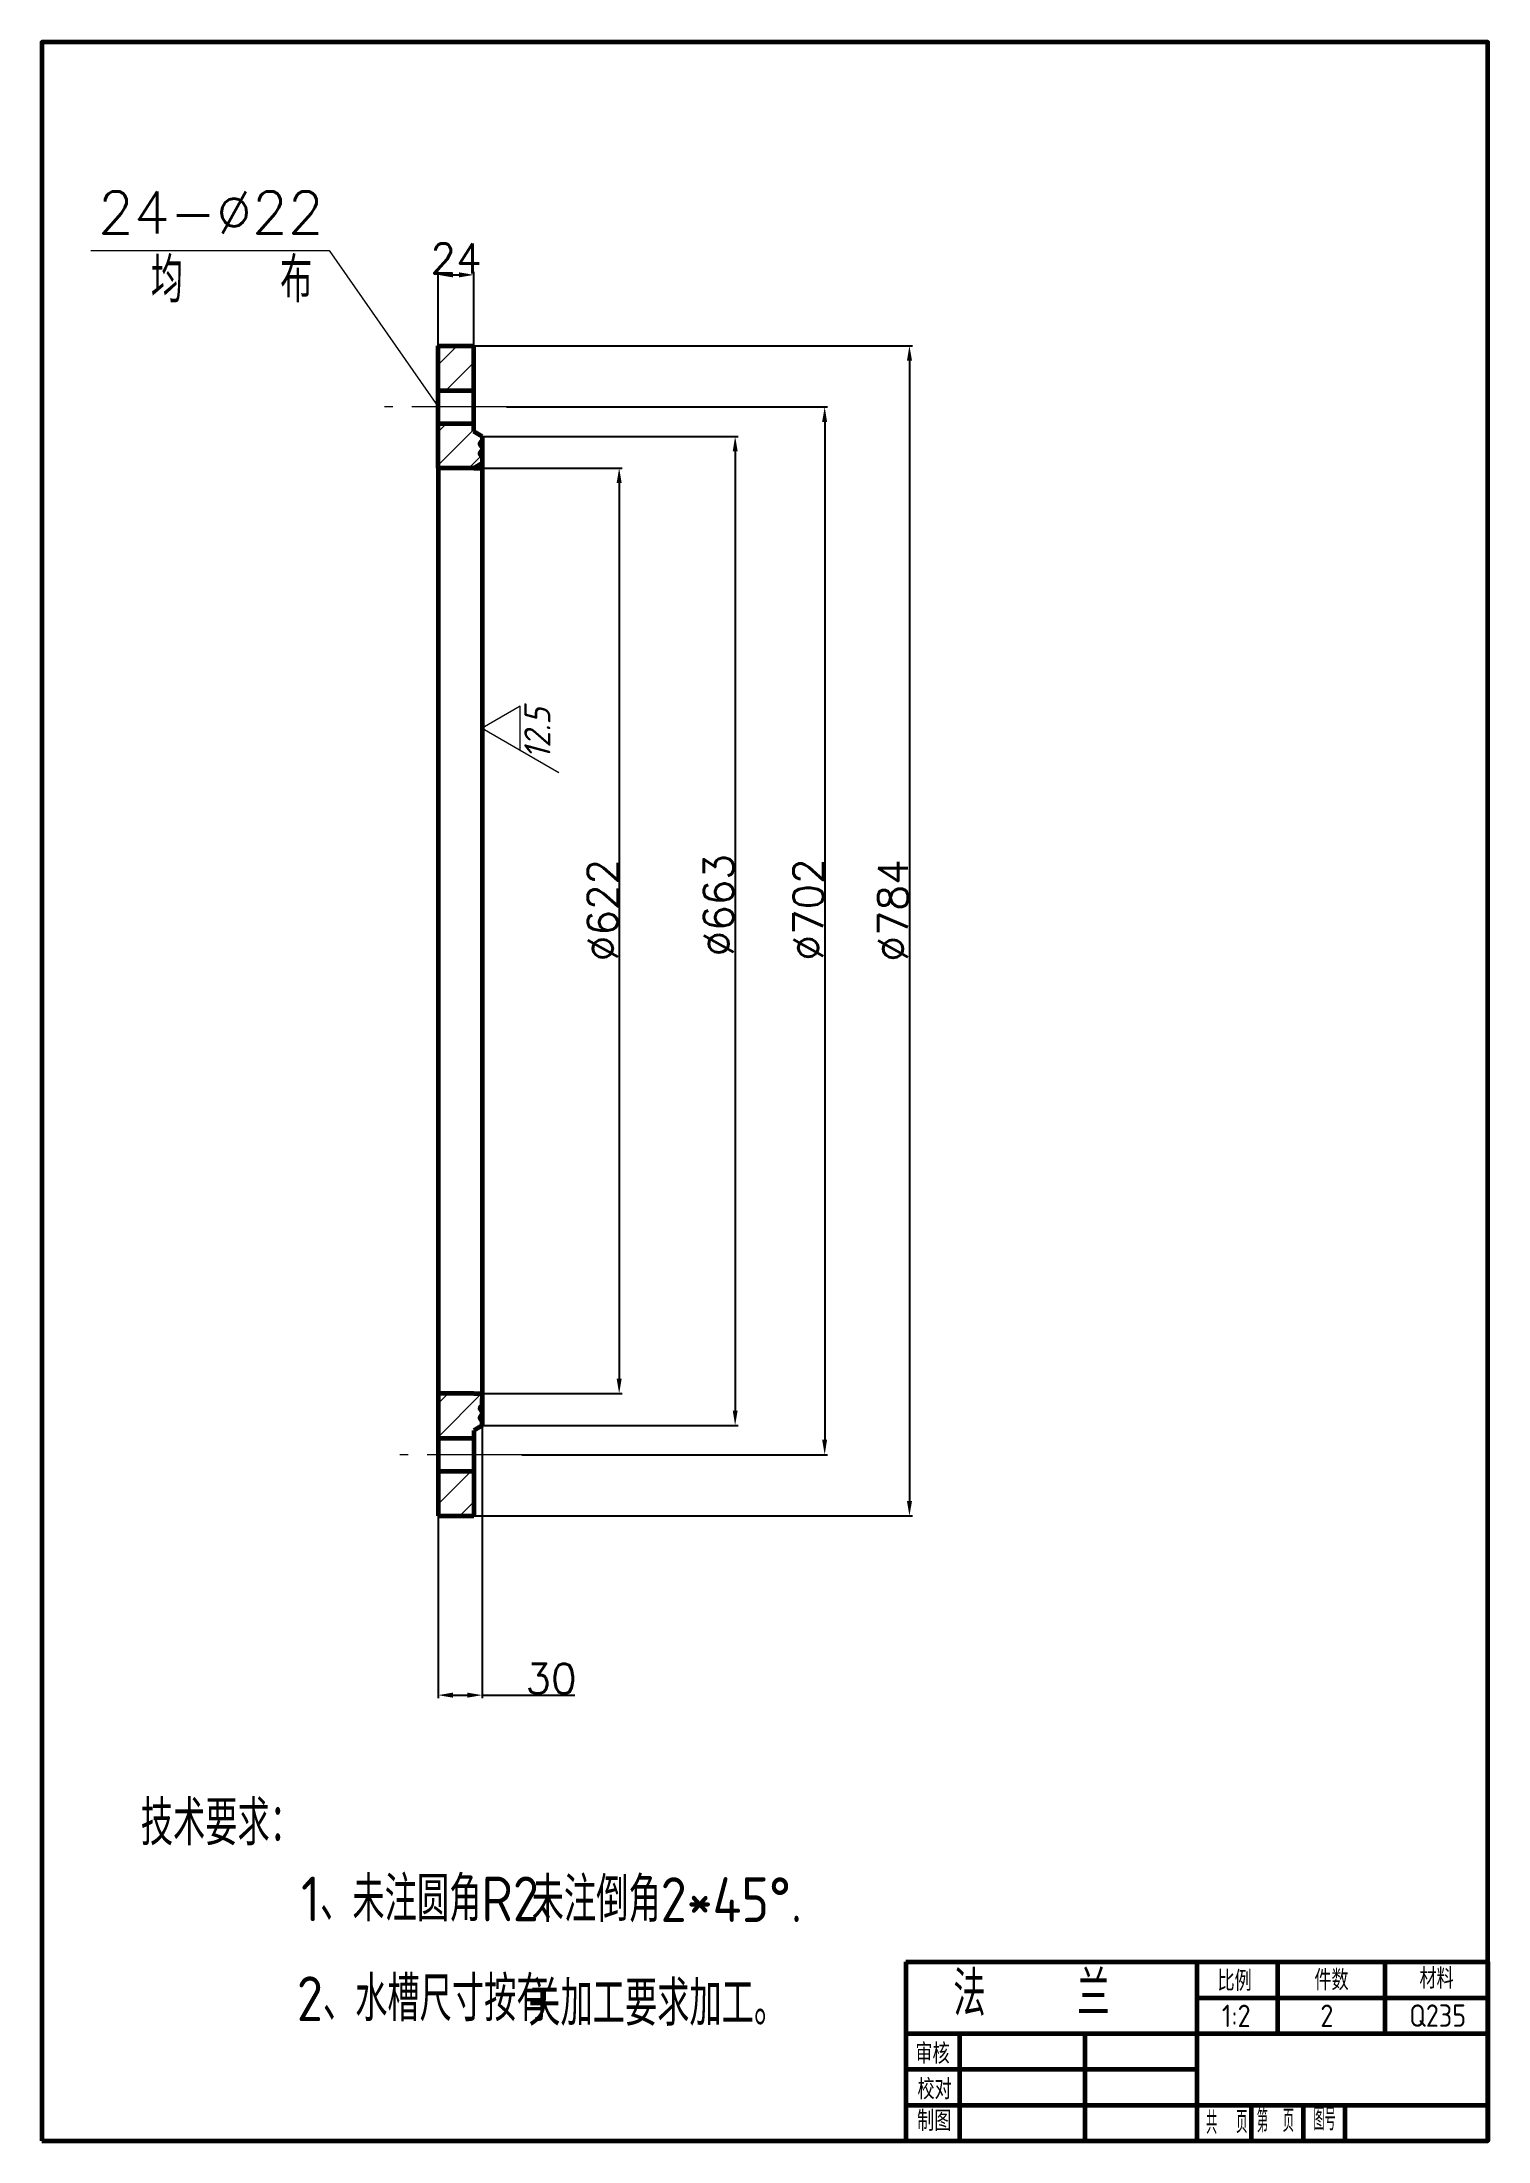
# Paper-space layout '壳体法兰' of a CAD drawing. Header units: millimetres. Extents: x 15 to 984, y 11 to 1417.
import ezdxf
from ezdxf.enums import TextEntityAlignment as Align

# ---------------------------------------------------------------- set-up
doc = ezdxf.new("R2010")
doc.units = ezdxf.units.MM
doc.header["$PDMODE"] = 35
doc.header["$PDSIZE"] = -0.5
doc.linetypes.add('CENTERX2', pattern=[101.6, 63.5, -12.7, 12.7, -12.7])
for name, color, linetype, lineweight in [('中心线．点画线', 6, 'CENTERX2', 20), ('粗实线', 250, 'Continuous', 60), ('细实线', 250, 'Continuous', 13), ('细实线０.18', 5, 'Continuous', 18)]:
    doc.layers.add(name, color=color, linetype=linetype, lineweight=lineweight)
doc.styles.get("Standard").update_dxf_attribs({"font": 'txt', "bigfont": 'gbcbig.shx'})
doc.styles.add('国标文字-5', font='gbenor.shx', dxfattribs={"height": 5, "bigfont": 'gbcbig.shx'})
doc.styles.add('数字与字母', font='isocp.shx', dxfattribs={"oblique": 15})
doc.styles.add('汉字', font='SIMFANG.TTF', dxfattribs={"width": 0.7})
doc.dimstyles.new('圆引出', dxfattribs={"dimtxt": 28, "dimasz": 15, "dimexe": 2, "dimexo": 0, "dimgap": 1, "dimtad": 1, "dimtoh": 1, "dimdec": 0, "dimtxsty": 'Standard', "dimcen": 2.5, "dimadec": 0, "dimazin": 0, "dimtfac": 1, "dimtdec": 0, "dimtofl": 0, "dimtmove": 0, "dimatfit": 2, "dimfxl": 1, "dimarcsym": 0})

# ---------------------------------------------------------------- blocks, each defined once
blk = doc.blocks.new('粗糙度(常用)')
at = {"layer": '细实线'}
blk.add_line((-2.94, -5.09), (-5.94, -10.29), dxfattribs=at)
blk.add_lwpolyline([(0, 0), (-2.94, -5.09), (2.94, -5.09)], close=True, dxfattribs=at)
at = {"layer": '细实线', "style": '数字与字母', "oblique": 15}
blk.add_attdef('B', text='', height=3.5, dxfattribs=at).set_placement((-0.73, -5.65), align=Align.TOP_CENTER)
blk = doc.blocks.new('*D159')
at = {"layer": 'Defpoints', "color": 0}
for p in [(309.7, 1131.4), (309.7, 511.4), (401.5, 511.4)]:
    blk.add_point(p, dxfattribs=at)
at = {"layer": '细实线０.18', "color": 0, "lineweight": -2}
for p, q in [((309.7, 1131.4), (403.5, 1131.4)), ((401.5, 1121.4), (401.5, 521.4)), ((309.7, 511.4), (403.5, 511.4))]:
    blk.add_line(p, q, dxfattribs=at)
at = {"layer": '细实线０.18', "color": 0}
for points in [[(399.8, 1121.4), (403.2, 1121.4), (401.5, 1131.4)], [(399.8, 521.4), (403.2, 521.4), (401.5, 511.4)]]:
    blk.add_solid(points, dxfattribs=at)
at = {"layer": '细实线０.18', "color": 0, "insert": (390.5, 835.3), "char_height": 20, "attachment_point": 5, "rotation": 90}
blk.add_mtext('%%C622', dxfattribs=at)
blk = doc.blocks.new('*D160')
at = {"layer": 'Defpoints', "color": 0}
for p in [(309.7, 1152.7), (309.7, 490), (479.2, 490)]:
    blk.add_point(p, dxfattribs=at)
at = {"layer": '细实线０.18', "color": 0, "lineweight": -2}
for p, q in [((309.7, 1152.7), (481.2, 1152.7)), ((479.2, 1142.7), (479.2, 500)), ((309.7, 490), (481.2, 490))]:
    blk.add_line(p, q, dxfattribs=at)
at = {"layer": '细实线０.18', "color": 0}
for points in [[(477.6, 1142.7), (480.9, 1142.7), (479.2, 1152.7)], [(477.6, 500), (480.9, 500), (479.2, 490)]]:
    blk.add_solid(points, dxfattribs=at)
at = {"layer": '细实线０.18', "color": 0, "insert": (468.2, 838.5), "char_height": 20, "attachment_point": 5, "rotation": 90}
blk.add_mtext('%%C663', dxfattribs=at)
blk = doc.blocks.new('*D161')
at = {"layer": 'Defpoints', "color": 0}
for p in [(326, 1172.4), (336.3, 470.4), (539.2, 470.4)]:
    blk.add_point(p, dxfattribs=at)
at = {"layer": '细实线０.18', "color": 0, "lineweight": -2}
for p, q in [((326, 1172.4), (541.2, 1172.4)), ((539.2, 1162.4), (539.2, 480.4)), ((336.3, 470.4), (541.2, 470.4))]:
    blk.add_line(p, q, dxfattribs=at)
at = {"layer": '细实线０.18', "color": 0}
for points in [[(537.5, 1162.4), (540.8, 1162.4), (539.2, 1172.4)], [(537.5, 480.4), (540.8, 480.4), (539.2, 470.4)]]:
    blk.add_solid(points, dxfattribs=at)
at = {"layer": '细实线０.18', "color": 0, "insert": (528.2, 835.7), "char_height": 20, "attachment_point": 5, "rotation": 90}
blk.add_mtext('%%C702', dxfattribs=at)
blk = doc.blocks.new('*D162')
at = {"layer": 'Defpoints', "color": 0}
for p in [(304.2, 1213.4), (304.2, 429.4), (596, 429.4)]:
    blk.add_point(p, dxfattribs=at)
at = {"layer": '细实线０.18', "color": 0, "lineweight": -2}
for p, q in [((304.2, 1213.4), (598, 1213.4)), ((596, 1203.4), (596, 439.4)), ((304.2, 429.4), (598, 429.4))]:
    blk.add_line(p, q, dxfattribs=at)
at = {"layer": '细实线０.18', "color": 0}
for points in [[(594.3, 1203.4), (597.7, 1203.4), (596, 1213.4)], [(594.3, 439.4), (597.7, 439.4), (596, 429.4)]]:
    blk.add_solid(points, dxfattribs=at)
at = {"layer": '细实线０.18', "color": 0, "insert": (585, 835), "char_height": 20, "attachment_point": 5, "rotation": 90}
blk.add_mtext('%%C784', dxfattribs=at)
blk = doc.blocks.new('*D163')
at = {"layer": 'Defpoints', "color": 0}
for p in [(304.2, 1260.9), (280.2, 1213.4), (304.2, 1213.4)]:
    blk.add_point(p, dxfattribs=at)
at = {"layer": '细实线０.18', "color": 0, "lineweight": -2}
for p, q in [((280.2, 1213.4), (280.2, 1262.9)), ((290.2, 1260.9), (294.2, 1260.9)), ((304.2, 1213.4), (304.2, 1262.9))]:
    blk.add_line(p, q, dxfattribs=at)
at = {"layer": '细实线０.18', "color": 0}
for points in [[(290.2, 1262.6), (290.2, 1259.2), (280.2, 1260.9)], [(294.2, 1262.6), (294.2, 1259.2), (304.2, 1260.9)]]:
    blk.add_solid(points, dxfattribs=at)
at = {"layer": '细实线０.18', "color": 0, "insert": (292.2, 1271.9), "char_height": 20, "attachment_point": 5}
blk.add_mtext('24', dxfattribs=at)
blk = doc.blocks.new('*D164')
at = {"layer": 'Defpoints', "color": 0}
for p in [(309.7, 490), (280.2, 429.4), (309.7, 309.3)]:
    blk.add_point(p, dxfattribs=at)
at = {"layer": '细实线０.18', "color": 0, "lineweight": -2}
for p, q in [((309.7, 490), (309.7, 307.3)), ((280.2, 429.4), (280.2, 307.3)), ((290.2, 309.3), (299.7, 309.3)), ((309.7, 309.3), (371.9, 309.3))]:
    blk.add_line(p, q, dxfattribs=at)
at = {"layer": '细实线０.18', "color": 0}
for points in [[(290.2, 311), (290.2, 307.6), (280.2, 309.3)], [(299.7, 311), (299.7, 307.6), (309.7, 309.3)]]:
    blk.add_solid(points, dxfattribs=at)
at = {"layer": '细实线０.18', "color": 0, "insert": (355.9, 320.3), "char_height": 20, "attachment_point": 5}
blk.add_mtext('30', dxfattribs=at)

psp = doc.layouts.new('壳体法兰')

# ---------------------------------------------------------------- hatches: boundary and pattern name
at = {"layer": '细实线０.18'}
h = psp.add_hatch(dxfattribs=at)
h.set_pattern_fill('ANSI31', color=256, scale=5, style=0)
h.paths.add_polyline_path([(304.2, 1213.4), (280.2, 1213.4), (280.2, 1183.4), (304.2, 1183.4)])
h.paths.add_polyline_path([(309.7, 1142.9), (309.7, 1146, -0.840208), (309.7, 1149.4), (309.7, 1152.7), (304.2, 1156), (304.2, 1161.4), (280.2, 1161.4), (280.2, 1131.4), (301.2, 1131.4), (304.2, 1131.4), (309.7, 1134.7), (309.7, 1139.5, -0.840208)])
h.paths.add_polyline_path([(309.7, 503.3), (309.7, 511.4), (304.2, 511.4), (301.2, 511.4), (280.2, 511.4), (280.2, 481.4), (304.2, 481.4), (304.2, 486.7), (309.7, 490), (309.7, 493.3, -0.840208), (309.7, 496.8), (309.7, 499.8, -0.840208)])
h.paths.add_polyline_path([(304.2, 459.4), (280.2, 459.4), (280.2, 429.4), (304.2, 429.4)])

# ---------------------------------------------------------------- linework, layer by layer
at = {"layer": '中心线．点画线'}
for p, q in [((326, 1172.4), (244.2, 1172.4)), ((336.3, 470.4), (254.5, 470.4))]:
    psp.add_line(p, q, dxfattribs=at)
at = {"layer": '粗实线'}
for p, q in [((280.2, 1213.4), (304.2, 1213.4)), ((280.2, 1131.4), (280.2, 1213.4)), ((304.2, 1156), (304.2, 1213.4)), ((280.2, 1183.4), (304.2, 1183.4)), ((280.2, 1161.4), (304.2, 1161.4)), ((309.7, 1152.7), (304.2, 1156)), ((309.7, 1152.7), (309.7, 1149.4)), ((309.7, 1152.7), (309.7, 490)), ((309.7, 1146), (309.7, 1142.9)), ((309.7, 1139.5), (309.7, 1134.7)), ((301.2, 1131.4), (280.2, 1131.4)), ((280.2, 1131.4), (280.2, 511.4)), ((304.2, 1131.4), (301.2, 1131.4)), ((309.7, 1134.7), (304.2, 1131.4)), ((304.2, 1131.4), (309.7, 1131.4)), ((301.2, 511.4), (280.2, 511.4)), ((280.2, 511.4), (280.2, 429.4)), ((304.2, 511.4), (301.2, 511.4)), ((304.2, 511.4), (309.7, 511.4)), ((309.7, 503.3), (309.7, 508.1)), ((309.7, 496.8), (309.7, 499.8)), ((309.7, 490), (309.7, 493.3)), ((280.2, 481.4), (304.2, 481.4)), ((309.7, 490), (304.2, 486.7)), ((304.2, 486.7), (304.2, 429.4)), ((280.2, 459.4), (304.2, 459.4)), ((280.2, 429.4), (304.2, 429.4)), ((593.6, 130.6), (983.6, 130.6)), ((593.6, 130.6), (593.6, 10.6)), ((788.6, 130.6), (788.6, 10.6)), ((842.5, 130.6), (842.5, 82.6)), ((914.6, 130.6), (914.6, 82.6)), ((983.6, 130.6), (983.6, 10.6)), ((788.6, 106.6), (983.6, 106.6)), ((593.6, 82.6), (983.6, 82.6)), ((629.6, 82.6), (629.6, 10.6)), ((713.6, 82.6), (713.6, 10.6)), ((593.6, 58.6), (788.6, 58.6)), ((593.6, 34.6), (983.6, 34.6)), ((825, 34.6), (825, 10.6)), ((859.7, 34.6), (859.7, 10.6)), ((887.8, 34.6), (887.8, 10.6)), ((593.6, 10.6), (983.6, 10.6))]:
    psp.add_line(p, q, dxfattribs=at)
psp.add_lwpolyline([(14.8, 10.6), (983.6, 10.6), (983.6, 1416.9), (14.8, 1416.9)], close=True, dxfattribs=at)
for centre in [(310, 1147.7), (310, 1141.2), (310, 501.5), (310, 495.1)]:
    psp.add_arc(centre, 1.74, 99.9255, 260.0745, dxfattribs=at)
at = {"layer": '细实线０.18'}
for p, q in [((47.6, 1277.2), (207.2, 1277.2)), ((207.2, 1277.2), (280.2, 1172.4))]:
    psp.add_line(p, q, dxfattribs=at)

# ---------------------------------------------------------------- block references
at = {"layer": '细实线０.18', "xscale": 5, "yscale": 5, "zscale": 5, "rotation": 90}
psp.add_blockref('粗糙度(常用)', (309.7, 957.2), dxfattribs=at).add_auto_attribs({'B': '12.5'})

# ---------------------------------------------------------------- texts
at = {"layer": '细实线０.18', "style": '国标文字-5'}
for s, height, p in [('技术要求：', 30, (81, 208.7)), ('       1、未注圆角R2、', 30, (74.5, 157.8)), ('未注倒角2*45%%D.', 30, (342.9, 157.3)), ('法', 30, (625.4, 94.3)), ('兰', 30, (708.5, 94.6)), ('       2、水槽尺寸按有', 30, (71.7, 90.9)), ('关加工要求加工。', 30, (340.6, 87.8)), ('1:2', 15, (805.3, 86.9)), ('2', 15, (871.3, 87)), ('Q235', 15, (930.8, 87.1))]:
    psp.add_text(s, height=height, dxfattribs=at).set_placement(p)
at = {"layer": '细实线０.18', "width": 0.7}
for s, height, style, p in [('件数', 12, '汉字', (867.3, 112.9)), ('材料', 12, '汉字', (937.7, 114)), ('比例', 12, '汉字', (802.4, 112.4)), ('审核', 12, '汉字', (600, 63.6)), ('校对', 12, '汉字', (601.4, 39.8)), ('制图', 12, '汉字', (601.1, 18.6)), ('共', 15, '国标文字-5', (794.7, 15.3)), ('页', 15, '国标文字-5', (814.9, 15.8)), ('第', 15, '国标文字-5', (828.7, 16.3)), ('页', 15, '国标文字-5', (846.1, 16.6)), ('图号', 15, '国标文字-5', (866.6, 17.7))]:
    psp.add_text(s, height=height, dxfattribs=dict(at, style=style)).set_placement(p)
at = {"layer": '细实线０.18', "insert": (127.9, 1302.7), "char_height": 28, "attachment_point": 5}
psp.add_mtext('24-%%C22', dxfattribs=at)
at = {"layer": '细实线０.18', "insert": (87.7, 1272.5), "char_height": 30, "width": 138.709, "attachment_point": 1, "style": '国标文字-5'}
psp.add_mtext('均    布', dxfattribs=at)

# ---------------------------------------------------------------- dimensions: what is measured, and where the dimension line sits
at = {"layer": '细实线０.18'}
for base, p1, p2, picture, middle in [((304.2, 1260.9), (280.2, 1213.4), (304.2, 1213.4), '*D163', (292.2, 1260.9)), ((309.7078828, 309.3073878), (280.2078828, 429.3632263), (309.7078828, 490.0008047), '*D164', (355.8538699, 309.3073878))]:
    dim = psp.add_linear_dim(base=base, p1=p1, p2=p2, dimstyle='圆引出', override={"dimtxt": 20, "dimasz": 10}, dxfattribs=at)
    dim.commit()
    dim.dimension.update_dxf_attribs({"geometry": picture, "text_midpoint": middle, "dimtype": 160})
for base, p1, p2, text, picture, middle in [((596, 429.4), (304.2, 1213.4), (304.2, 429.4), '%%C784', '*D162', (596, 835)), ((539.2, 470.4), (326, 1172.4), (336.3, 470.4), '%%C702', '*D161', (539.2, 835.7)), ((479.2, 490), (309.7, 1152.7), (309.7, 490), '%%C663', '*D160', (479.2, 838.5)), ((401.5, 511.4), (309.7, 1131.4), (309.7, 511.4), '%%C622', '*D159', (401.5, 835.3))]:
    dim = psp.add_linear_dim(base=base, p1=p1, p2=p2, angle=90, text=text, dimstyle='圆引出', override={"dimtxt": 20, "dimasz": 10}, dxfattribs=at)
    dim.commit()
    dim.dimension.update_dxf_attribs({"geometry": picture, "text_midpoint": middle, "dimtype": 160})

doc.saveas('drawing.dxf')
